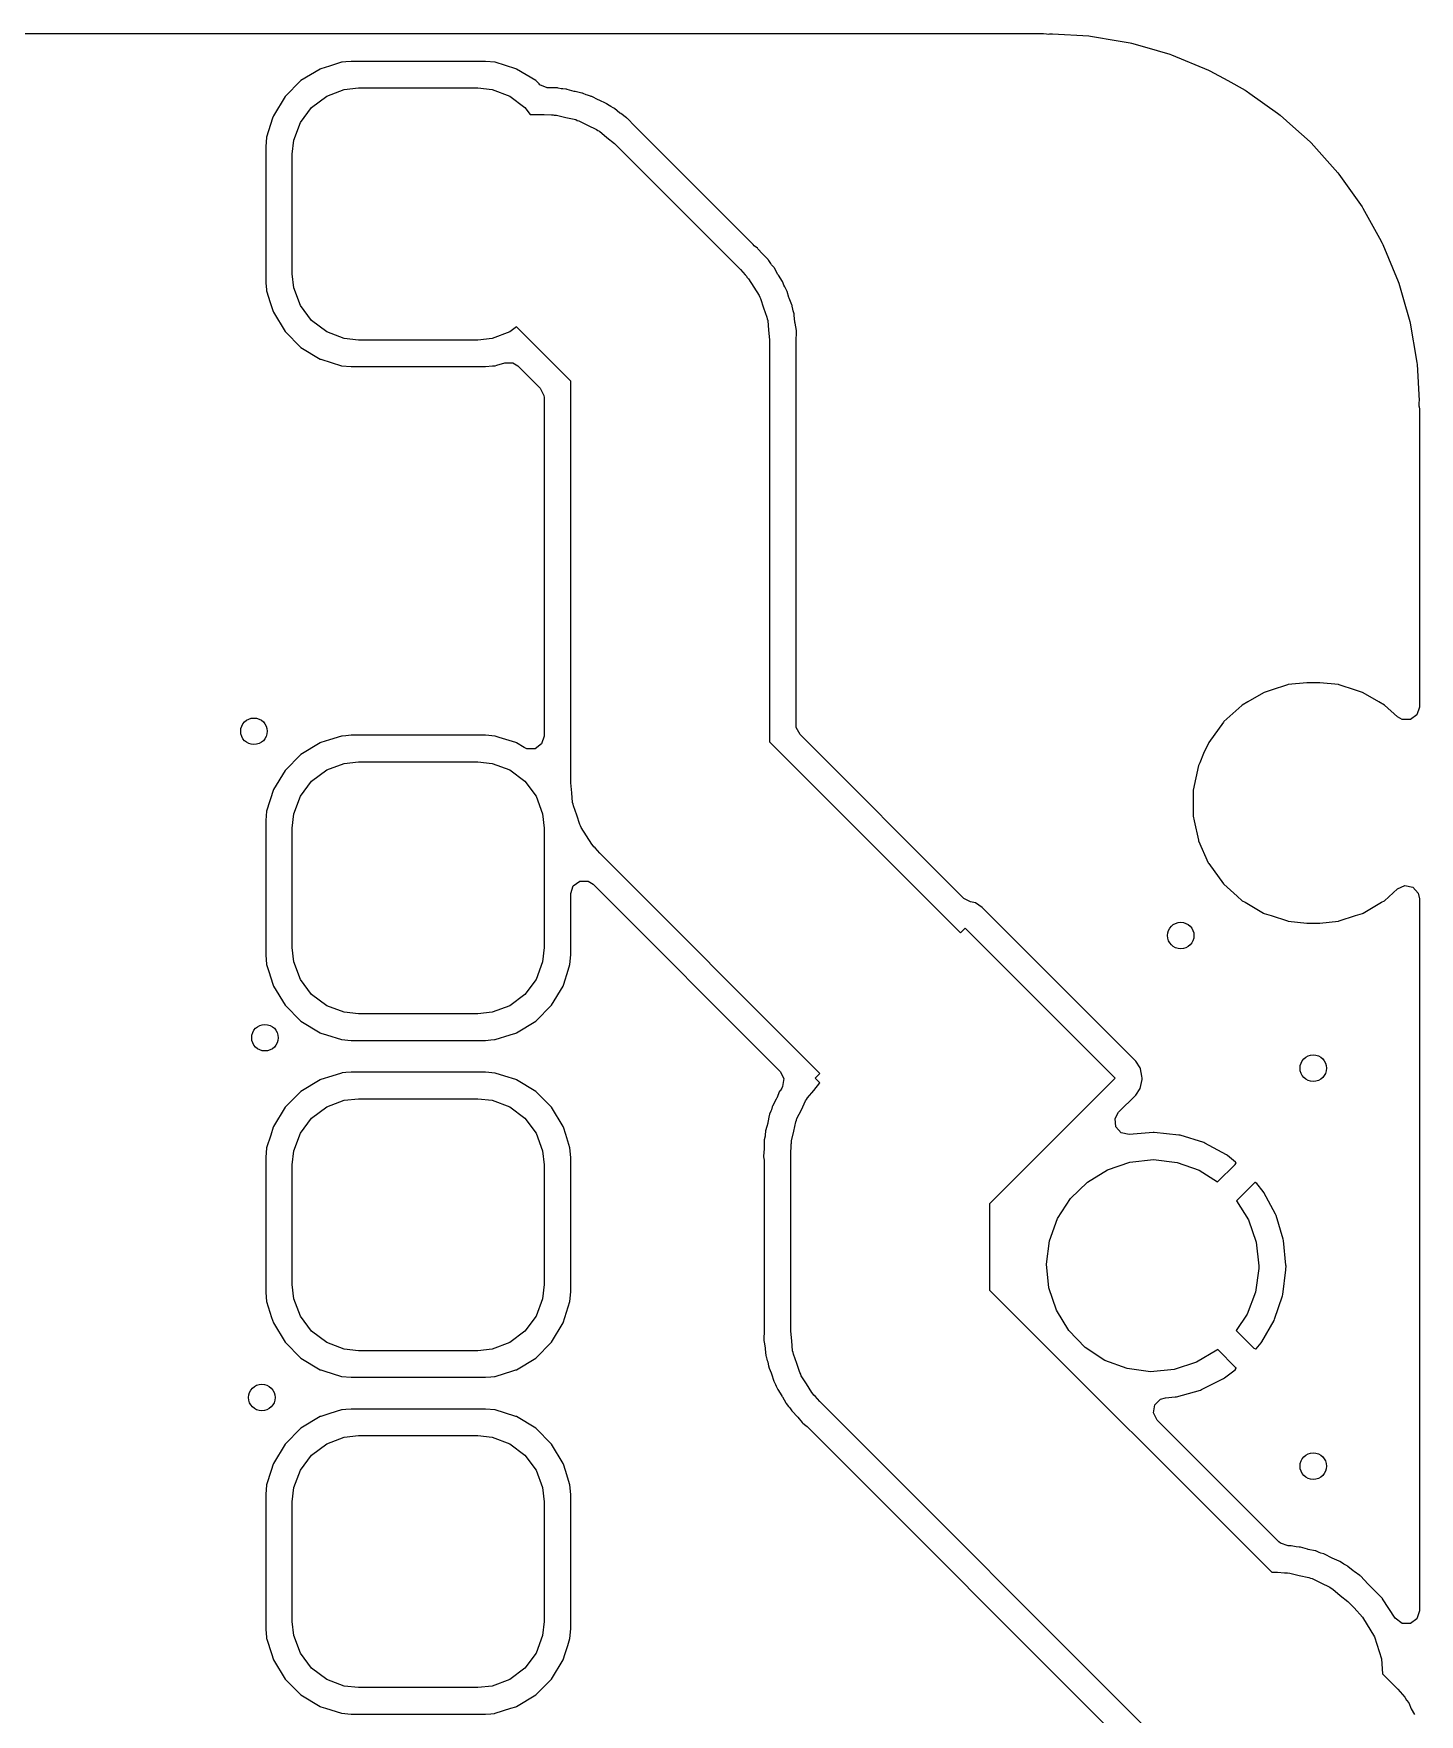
# Model space of a CAD drawing. Extents: x 100.2 to 143.8, y -109.8 to -50.2.
# Drawn here: x 133.35 to 143.8, y -62.87 to -50.2 of the extents above; entities that cross this region are included whole.
import ezdxf

# ---------------------------------------------------------------- set-up
doc = ezdxf.new("R2010")
doc.units = 0
doc.layers.add('BLACK', color=7, linetype='CONTINUOUS')

msp = doc.modelspace()

# ---------------------------------------------------------------- linework, layer by layer
at = {"layer": 'BLACK', "linetype": 'CONTINUOUS'}
for p, q in [((103.033, -50.2), (140.966, -50.2)), ((140.966, -50.2), (140.988, -50.2025)), ((140.988, -50.2025), (140.989, -50.2026)), ((140.989, -50.2026), (140.989, -50.2026)), ((140.989, -50.2026), (141, -50.2051)), ((141, -50.2051), (141.011, -50.2027)), ((141.011, -50.2027), (141.021, -50.2027)), ((141.021, -50.2027), (141.032, -50.2018)), ((141.032, -50.2018), (141.308, -50.2173)), ((141.308, -50.2173), (141.319, -50.2185)), ((141.319, -50.2185), (141.529, -50.2543)), ((141.529, -50.2543), (141.618, -50.2693)), ((141.618, -50.2693), (141.628, -50.2717)), ((141.628, -50.2717), (141.728, -50.3004)), ((141.728, -50.3004), (141.919, -50.3556)), ((135.671, -50.4162), (135.58, -50.4448)), ((135.676, -50.4157), (135.671, -50.4162)), ((135.704, -50.4131), (135.676, -50.4157)), ((135.676, -50.4157), (135.676, -50.4157)), ((135.744, -50.4095), (135.704, -50.4131)), ((136.25, -50.4095), (135.744, -50.4095)), ((136.756, -50.4095), (136.25, -50.4095)), ((136.829, -50.4162), (136.756, -50.4095)), ((136.907, -50.4405), (136.829, -50.4162)), ((141.919, -50.3556), (141.93, -50.3593)), ((141.93, -50.3593), (142.21, -50.4752)), ((135.364, -50.5546), (135.245, -50.6745)), ((135.509, -50.4668), (135.364, -50.5546)), ((135.515, -50.4651), (135.509, -50.4668)), ((135.58, -50.4448), (135.515, -50.4651)), ((135.515, -50.4651), (135.515, -50.4651)), ((136.985, -50.4651), (136.907, -50.4405)), ((136.991, -50.4668), (136.985, -50.4651)), ((136.985, -50.4651), (136.985, -50.4651)), ((137.136, -50.5546), (136.991, -50.4668)), ((137.161, -50.5797), (137.136, -50.5546)), ((142.21, -50.4752), (142.22, -50.48)), ((142.22, -50.48), (142.355, -50.5546)), ((142.355, -50.5546), (142.485, -50.6265)), ((135.245, -50.6745), (135.157, -50.8194)), ((135.446, -50.7564), (135.56, -50.6714)), ((135.56, -50.6714), (135.692, -50.6217)), ((135.692, -50.6217), (135.8, -50.61)), ((135.8, -50.61), (136.7, -50.61)), ((136.7, -50.61), (136.808, -50.6217)), ((136.808, -50.6217), (136.94, -50.6714)), ((136.94, -50.6714), (137.054, -50.7564)), ((137.166, -50.5851), (137.161, -50.5797)), ((137.223, -50.6085), (137.166, -50.5851)), ((137.226, -50.6087), (137.223, -50.6085)), ((137.233, -50.6092), (137.226, -50.6087)), ((137.24, -50.6095), (137.233, -50.6092)), ((137.294, -50.6095), (137.24, -50.6095)), ((137.3, -50.6098), (137.294, -50.6095)), ((137.304, -50.6106), (137.3, -50.6098)), ((137.328, -50.6157), (137.304, -50.6106)), ((137.341, -50.6175), (137.328, -50.6157)), ((137.364, -50.6193), (137.341, -50.6175)), ((137.369, -50.6197), (137.364, -50.6193)), ((137.364, -50.6193), (137.364, -50.6193)), ((137.374, -50.6211), (137.369, -50.6197)), ((137.425, -50.6357), (137.374, -50.6211)), ((137.432, -50.6374), (137.425, -50.6357)), ((137.484, -50.6483), (137.432, -50.6374)), ((137.489, -50.6493), (137.484, -50.6483)), ((137.484, -50.6483), (137.484, -50.6483)), ((137.493, -50.6513), (137.489, -50.6493)), ((137.515, -50.6607), (137.493, -50.6513)), ((137.493, -50.6513), (137.493, -50.6513)), ((137.527, -50.665), (137.515, -50.6607)), ((137.55, -50.6715), (137.527, -50.665)), ((137.555, -50.6729), (137.55, -50.6715)), ((137.55, -50.6715), (137.55, -50.6715)), ((137.559, -50.6752), (137.555, -50.6729)), ((137.606, -50.6998), (137.559, -50.6752)), ((137.559, -50.6752), (137.559, -50.6752)), ((142.485, -50.6265), (142.494, -50.6324)), ((142.494, -50.6324), (142.521, -50.6513)), ((142.521, -50.6513), (142.729, -50.7991)), ((135.361, -50.8697), (135.446, -50.7564)), ((137.054, -50.7564), (137.094, -50.81)), ((137.094, -50.81), (137.2, -50.81)), ((137.2, -50.81), (137.254, -50.8133)), ((137.254, -50.8133), (137.267, -50.813)), ((137.267, -50.813), (137.275, -50.8146)), ((137.613, -50.7029), (137.606, -50.6998)), ((137.666, -50.726), (137.613, -50.7029)), ((137.67, -50.7289), (137.666, -50.726)), ((137.69, -50.7425), (137.67, -50.7289)), ((137.67, -50.7289), (137.67, -50.7289)), ((137.701, -50.7491), (137.69, -50.7425)), ((137.721, -50.7601), (137.701, -50.7491)), ((137.726, -50.7624), (137.721, -50.7601)), ((137.721, -50.7601), (137.721, -50.7601)), ((137.73, -50.7656), (137.726, -50.7624)), ((137.771, -50.7991), (137.73, -50.7656)), ((137.777, -50.8035), (137.771, -50.7991)), ((137.82, -50.8339), (137.777, -50.8035)), ((142.729, -50.7991), (142.741, -50.8077)), ((142.741, -50.8077), (142.75, -50.8146)), ((135.151, -50.8368), (135.106, -50.9812)), ((135.155, -50.8251), (135.151, -50.8368)), ((135.157, -50.8194), (135.155, -50.8251)), ((135.155, -50.8251), (135.155, -50.8251)), ((135.312, -51.0024), (135.361, -50.8697)), ((137.275, -50.8146), (137.293, -50.8158)), ((137.293, -50.8158), (137.364, -50.8333)), ((137.364, -50.8333), (137.437, -50.8483)), ((137.437, -50.8483), (137.449, -50.8539)), ((137.449, -50.8539), (137.461, -50.857)), ((137.461, -50.857), (137.527, -50.8906)), ((137.527, -50.8906), (137.594, -50.9219)), ((137.594, -50.9219), (137.604, -50.9301)), ((137.604, -50.9301), (137.616, -50.936)), ((137.616, -50.936), (137.672, -50.9839)), ((137.824, -50.8368), (137.82, -50.8339)), ((137.82, -50.8339), (137.82, -50.8339)), ((137.828, -50.8404), (137.824, -50.8368)), ((137.881, -50.8965), (137.828, -50.8404)), ((137.883, -50.8985), (137.881, -50.8965)), ((138.775, -51.7907), (137.883, -50.8985)), ((142.75, -50.8146), (142.846, -50.9002)), ((142.846, -50.9002), (142.976, -51.0164)), ((135.106, -50.9812), (135.1, -51.0537)), ((135.1, -51.0537), (135.1, -52.0663)), ((135.3, -51.1097), (135.312, -51.0024)), ((137.672, -50.9839), (137.73, -51.0297)), ((137.73, -51.0297), (138.68, -51.9792)), ((142.976, -51.0164), (142.984, -51.0242)), ((142.984, -51.0242), (143.185, -51.2501)), ((135.3, -52.0103), (135.3, -51.1097)), ((143.185, -51.2501), (143.192, -51.2588)), ((143.192, -51.2588), (143.368, -51.5058)), ((143.368, -51.5058), (143.374, -51.5152)), ((143.374, -51.5152), (143.499, -51.7426)), ((138.784, -51.7989), (138.775, -51.7907)), ((138.808, -51.8176), (138.784, -51.7989)), ((138.812, -51.8215), (138.808, -51.8176)), ((138.845, -51.8604), (138.812, -51.8215)), ((138.812, -51.8215), (138.812, -51.8215)), ((143.499, -51.7426), (143.52, -51.7803)), ((143.52, -51.7803), (143.525, -51.7903)), ((143.525, -51.7903), (143.641, -52.0701)), ((138.85, -51.866), (138.845, -51.8604)), ((138.888, -51.9036), (138.85, -51.866)), ((138.889, -51.905), (138.888, -51.9036)), ((138.889, -51.9054), (138.889, -51.905)), ((138.892, -51.9083), (138.889, -51.9054)), ((138.889, -51.9054), (138.889, -51.9054)), ((138.894, -51.9114), (138.892, -51.9083)), ((138.894, -51.9115), (138.894, -51.9114)), ((138.908, -51.9323), (138.894, -51.9115)), ((138.915, -51.9425), (138.908, -51.9323)), ((138.931, -51.9604), (138.915, -51.9425)), ((135.1, -52.0663), (135.101, -52.0825)), ((135.312, -52.1176), (135.3, -52.0103)), ((138.68, -51.9792), (138.715, -52.0194)), ((138.715, -52.0194), (138.725, -52.0284)), ((138.725, -52.0284), (138.729, -52.0353)), ((138.729, -52.0353), (138.741, -52.0488)), ((138.741, -52.0488), (138.78, -52.1119)), ((138.931, -51.9605), (138.931, -51.9604)), ((138.934, -51.9643), (138.931, -51.9605)), ((138.936, -51.9686), (138.934, -51.9643)), ((138.962, -52.015), (138.936, -51.9686)), ((138.936, -51.9686), (138.936, -51.9686)), ((138.966, -52.0212), (138.962, -52.015)), ((138.998, -52.0698), (138.966, -52.0212)), ((139, -52.0745), (138.998, -52.0698)), ((139.008, -52.0965), (139, -52.0745)), ((139, -52.0745), (139, -52.0745)), ((143.641, -52.0701), (143.644, -52.0806)), ((143.644, -52.0806), (143.675, -52.1882)), ((135.101, -52.0825), (135.105, -52.1288)), ((135.105, -52.1288), (135.106, -52.1388)), ((135.106, -52.1388), (135.134, -52.2265)), ((135.361, -52.2503), (135.312, -52.1176)), ((138.78, -52.1119), (138.82, -52.1737)), ((138.82, -52.1737), (138.825, -52.1861)), ((138.825, -52.1861), (138.831, -52.1973)), ((138.831, -52.1973), (138.854, -52.2676)), ((139.014, -52.1081), (139.008, -52.0965)), ((139.025, -52.1288), (139.014, -52.1081)), ((139.028, -52.1331), (139.025, -52.1288)), ((139.031, -52.1439), (139.028, -52.1331)), ((139.045, -52.1885), (139.031, -52.1439)), ((139.047, -52.1954), (139.045, -52.1885)), ((139.067, -52.2447), (139.047, -52.1954)), ((143.675, -52.1882), (143.728, -52.3716)), ((135.134, -52.2265), (135.155, -52.2949)), ((135.155, -52.2949), (135.155, -52.2949)), ((135.155, -52.2949), (135.157, -52.3006)), ((135.157, -52.3006), (135.245, -52.4455)), ((135.446, -52.3636), (135.361, -52.2503)), ((138.854, -52.2676), (138.879, -52.337)), ((139.069, -52.2494), (139.067, -52.2447)), ((139.067, -52.2447), (139.067, -52.2447)), ((139.07, -52.2543), (139.069, -52.2494)), ((139.074, -52.2776), (139.07, -52.2543)), ((139.07, -52.2543), (139.07, -52.2543)), ((139.077, -52.29), (139.074, -52.2776)), ((139.084, -52.3126), (139.077, -52.29)), ((139.085, -52.3174), (139.084, -52.3126)), ((139.084, -52.3126), (139.084, -52.3126)), ((139.086, -52.3224), (139.085, -52.3174)), ((139.091, -52.3752), (139.086, -52.3224)), ((139.086, -52.3224), (139.086, -52.3224)), ((135.245, -52.4455), (135.364, -52.5654)), ((135.56, -52.4486), (135.446, -52.3636)), ((135.692, -52.4983), (135.56, -52.4486)), ((136.94, -52.4486), (136.808, -52.4983)), ((136.99, -52.411), (136.94, -52.4486)), ((137.4, -52.8202), (136.99, -52.411)), ((138.879, -52.337), (138.881, -52.35)), ((138.881, -52.35), (138.885, -52.3626)), ((138.885, -52.3626), (138.891, -52.4362)), ((138.891, -52.4362), (138.9, -52.5095)), ((139.092, -52.3824), (139.091, -52.3752)), ((139.102, -52.4395), (139.092, -52.3824)), ((139.1, -52.5218), (139.102, -52.4446)), ((139.102, -52.4446), (139.102, -52.4395)), ((143.728, -52.3716), (143.731, -52.3824)), ((143.731, -52.3824), (143.779, -52.6651)), ((135.364, -52.5654), (135.509, -52.6532)), ((135.8, -52.51), (135.692, -52.4983)), ((136.7, -52.51), (135.8, -52.51)), ((136.808, -52.4983), (136.7, -52.51)), ((138.9, -52.5095), (138.9, -55.5389)), ((139.1, -52.5246), (139.1, -52.5218)), ((139.1, -55.4148), (139.1, -52.5246)), ((135.509, -52.6532), (135.515, -52.6549)), ((135.515, -52.6549), (135.515, -52.6549)), ((135.515, -52.6549), (135.593, -52.6795)), ((135.593, -52.6795), (135.671, -52.7038)), ((135.671, -52.7038), (135.744, -52.7105)), ((135.744, -52.7105), (136.25, -52.7105)), ((136.25, -52.7105), (136.756, -52.7105)), ((136.756, -52.7105), (136.811, -52.7055)), ((136.811, -52.7055), (136.824, -52.7043)), ((136.824, -52.7043), (136.829, -52.7038)), ((136.824, -52.7043), (136.824, -52.7043)), ((136.829, -52.7038), (136.843, -52.6993)), ((136.843, -52.6993), (136.902, -52.681)), ((136.902, -52.681), (136.963, -52.6817)), ((136.963, -52.6817), (137.001, -52.7055)), ((137.001, -52.7055), (137.17, -52.8742)), ((143.779, -52.6651), (143.781, -52.681)), ((143.781, -52.681), (143.783, -52.692)), ((143.783, -52.692), (143.798, -52.9677)), ((137.4, -55.8495), (137.4, -52.8202)), ((137.17, -52.8742), (137.198, -52.9288)), ((137.198, -52.9288), (137.199, -52.9442)), ((137.199, -52.9442), (137.199, -53.6407)), ((143.798, -52.9677), (143.797, -52.9776)), ((143.797, -52.9888), (143.795, -52.9996)), ((143.795, -52.9996), (143.797, -53.0105)), ((143.797, -52.9776), (143.797, -52.9776)), ((143.797, -52.9776), (143.797, -52.9888)), ((143.797, -53.0105), (143.797, -53.0105)), ((143.797, -53.0105), (143.798, -53.0116)), ((143.798, -53.0116), (143.8, -53.0334)), ((143.8, -53.0334), (143.8, -55.2782)), ((137.199, -53.6407), (137.2, -53.6497)), ((137.2, -53.6497), (137.2, -54.5503)), ((137.2, -54.5503), (137.199, -54.5593)), ((137.199, -54.5593), (137.199, -55.4974)), ((142.806, -55.11), (142.681, -55.1507)), ((142.81, -55.1084), (142.806, -55.11)), ((142.806, -55.11), (142.806, -55.11)), ((142.952, -55.0935), (142.81, -55.1084)), ((143.048, -55.0935), (142.952, -55.0935)), ((143.19, -55.1084), (143.048, -55.0935)), ((143.194, -55.11), (143.19, -55.1084)), ((143.319, -55.1507), (143.194, -55.11)), ((143.194, -55.11), (143.194, -55.11)), ((142.507, -55.2381), (142.464, -55.2626)), ((142.625, -55.1699), (142.507, -55.2381)), ((142.629, -55.1673), (142.625, -55.1699)), ((142.625, -55.1699), (142.625, -55.1699)), ((142.681, -55.1507), (142.629, -55.1673)), ((143.371, -55.1673), (143.319, -55.1507)), ((143.375, -55.1699), (143.371, -55.1673)), ((143.493, -55.2381), (143.375, -55.1699)), ((143.375, -55.1699), (143.375, -55.1699)), ((143.536, -55.2626), (143.493, -55.2381)), ((142.46, -55.2661), (142.326, -55.3866)), ((142.464, -55.2626), (142.46, -55.2661)), ((143.635, -55.3517), (143.536, -55.2626)), ((143.67, -55.3723), (143.635, -55.3517)), ((143.732, -55.3723), (143.67, -55.3723)), ((143.781, -55.3363), (143.732, -55.3723)), ((143.8, -55.2782), (143.781, -55.3363)), ((135.671, -55.4962), (135.58, -55.5248)), ((135.676, -55.4957), (135.671, -55.4962)), ((135.704, -55.4931), (135.676, -55.4957)), ((135.676, -55.4957), (135.676, -55.4957)), ((135.744, -55.4895), (135.704, -55.4931)), ((136.25, -55.4895), (135.744, -55.4895)), ((136.756, -55.4895), (136.25, -55.4895)), ((136.829, -55.4962), (136.756, -55.4895)), ((136.86, -55.506), (136.829, -55.4962)), ((137.199, -55.4974), (137.18, -55.5556)), ((139.101, -55.4303), (139.1, -55.4148)), ((139.129, -55.4848), (139.101, -55.4303)), ((140.364, -56.7197), (139.129, -55.4848)), ((142.323, -55.3901), (142.211, -55.5443)), ((142.326, -55.3866), (142.323, -55.3901)), ((142.326, -55.3866), (142.326, -55.3866)), ((135.509, -55.5468), (135.364, -55.6346)), ((135.515, -55.5451), (135.509, -55.5468)), ((135.58, -55.5248), (135.515, -55.5451)), ((135.515, -55.5451), (135.515, -55.5451)), ((136.985, -55.5451), (136.86, -55.506)), ((136.991, -55.5468), (136.985, -55.5451)), ((136.985, -55.5451), (136.985, -55.5451)), ((137.049, -55.5821), (136.991, -55.5468)), ((137.069, -55.5916), (137.049, -55.5821)), ((137.131, -55.5916), (137.069, -55.5916)), ((137.18, -55.5556), (137.131, -55.5916)), ((138.9, -55.5389), (140.339, -56.9786)), ((142.173, -55.6279), (142.143, -55.6968)), ((142.211, -55.5443), (142.173, -55.6279)), ((135.245, -55.7545), (135.157, -55.8994)), ((135.364, -55.6346), (135.245, -55.7545)), ((135.446, -55.8364), (135.56, -55.7514)), ((135.56, -55.7514), (135.692, -55.7017)), ((135.692, -55.7017), (135.8, -55.69)), ((135.8, -55.69), (136.7, -55.69)), ((136.7, -55.69), (136.808, -55.7017)), ((136.808, -55.7017), (136.94, -55.7514)), ((136.94, -55.7514), (137.054, -55.8364)), ((142.133, -55.7183), (142.094, -55.9047)), ((142.143, -55.6968), (142.133, -55.7183)), ((135.361, -55.9497), (135.446, -55.8364)), ((137.054, -55.8364), (137.139, -55.9497)), ((137.408, -55.9229), (137.4, -55.8495)), ((135.157, -55.8994), (135.106, -56.0612)), ((135.312, -56.0824), (135.361, -55.9497)), ((137.139, -55.9497), (137.188, -56.0824)), ((137.414, -55.9965), (137.408, -55.9229)), ((137.418, -56.009), (137.414, -55.9965)), ((137.42, -56.0221), (137.418, -56.009)), ((142.094, -55.9047), (142.094, -56.0953)), ((135.106, -56.0612), (135.1, -56.1337)), ((135.1, -56.1337), (135.1, -57.1463)), ((135.3, -56.1897), (135.312, -56.0824)), ((137.188, -56.0824), (137.2, -56.1897)), ((137.445, -56.0915), (137.42, -56.0221)), ((137.468, -56.1617), (137.445, -56.0915)), ((142.094, -56.0953), (142.095, -56.1003)), ((142.095, -56.1003), (142.095, -56.1003)), ((142.095, -56.1003), (142.102, -56.136)), ((135.3, -57.0903), (135.3, -56.1897)), ((137.2, -56.1897), (137.2, -57.0903)), ((137.474, -56.173), (137.468, -56.1617)), ((137.479, -56.1853), (137.474, -56.173)), ((137.519, -56.2471), (137.479, -56.1853)), ((137.558, -56.3102), (137.519, -56.2471)), ((142.102, -56.136), (142.133, -56.2817)), ((137.57, -56.3238), (137.558, -56.3102)), ((137.574, -56.3306), (137.57, -56.3238)), ((137.584, -56.3396), (137.574, -56.3306)), ((137.619, -56.3799), (137.584, -56.3396)), ((139.279, -58.0393), (137.619, -56.3799)), ((142.133, -56.2817), (142.135, -56.2864)), ((142.135, -56.2864), (142.135, -56.2864)), ((142.135, -56.2864), (142.208, -56.4508)), ((142.208, -56.4508), (142.211, -56.4557)), ((142.211, -56.4557), (142.323, -56.6099)), ((137.4, -56.6837), (137.419, -56.6255)), ((137.419, -56.6255), (137.469, -56.5896)), ((137.469, -56.5896), (137.53, -56.5896)), ((137.53, -56.5896), (137.57, -56.6137)), ((137.57, -56.6137), (138.98, -58.0243)), ((142.323, -56.6099), (142.326, -56.6134)), ((142.326, -56.6134), (142.326, -56.6134)), ((142.326, -56.6134), (142.425, -56.7019)), ((143.635, -56.6483), (143.691, -56.6234)), ((143.691, -56.6234), (143.751, -56.6361)), ((143.751, -56.6361), (143.791, -56.6816)), ((137.401, -57.1463), (137.4, -56.6837)), ((140.415, -56.7468), (140.364, -56.7197)), ((140.453, -56.7544), (140.415, -56.7468)), ((140.502, -56.7875), (140.453, -56.7544)), ((142.425, -56.7019), (142.464, -56.7374)), ((142.464, -56.7374), (142.485, -56.7494)), ((142.485, -56.7494), (142.625, -56.8301)), ((143.375, -56.8301), (143.515, -56.7494)), ((143.515, -56.7494), (143.536, -56.7374)), ((143.536, -56.7374), (143.635, -56.6483)), ((143.791, -56.6816), (143.8, -56.7219)), ((143.8, -56.7219), (143.8, -62.0921)), ((141.662, -57.9468), (140.502, -56.7875)), ((142.625, -56.8301), (142.625, -56.8301)), ((142.625, -56.8301), (142.629, -56.8327)), ((142.629, -56.8327), (142.681, -56.8493)), ((142.681, -56.8493), (142.806, -56.89)), ((142.806, -56.89), (142.806, -56.89)), ((142.806, -56.89), (142.81, -56.8916)), ((142.81, -56.8916), (142.952, -56.9065)), ((143.048, -56.9065), (143.19, -56.8916)), ((143.19, -56.8916), (143.194, -56.89)), ((143.194, -56.89), (143.319, -56.8493)), ((143.194, -56.89), (143.194, -56.89)), ((143.319, -56.8493), (143.371, -56.8327)), ((143.371, -56.8327), (143.375, -56.8301)), ((143.375, -56.8301), (143.375, -56.8301)), ((140.339, -56.9786), (140.375, -56.9433)), ((140.375, -56.9433), (141.506, -58.0746)), ((142.952, -56.9065), (143.048, -56.9065)), ((135.1, -57.1463), (135.106, -57.2188)), ((135.312, -57.1976), (135.3, -57.0903)), ((137.2, -57.0903), (137.188, -57.1976)), ((137.394, -57.2188), (137.401, -57.1463)), ((135.106, -57.2188), (135.122, -57.2697)), ((135.122, -57.2697), (135.153, -57.3674)), ((135.361, -57.3303), (135.312, -57.1976)), ((137.188, -57.1976), (137.139, -57.3303)), ((137.347, -57.3674), (137.38, -57.2614)), ((137.38, -57.2614), (137.394, -57.2188)), ((135.153, -57.3674), (135.157, -57.3806)), ((135.157, -57.3806), (135.245, -57.5255)), ((135.446, -57.4436), (135.361, -57.3303)), ((137.139, -57.3303), (137.054, -57.4436)), ((137.255, -57.5255), (137.343, -57.3806)), ((137.343, -57.3806), (137.347, -57.3674)), ((135.245, -57.5255), (135.364, -57.6454)), ((135.56, -57.5286), (135.446, -57.4436)), ((135.692, -57.5783), (135.56, -57.5286)), ((136.94, -57.5286), (136.808, -57.5783)), ((137.054, -57.4436), (136.94, -57.5286)), ((137.136, -57.6454), (137.255, -57.5255)), ((135.364, -57.6454), (135.509, -57.7332)), ((135.8, -57.59), (135.692, -57.5783)), ((136.7, -57.59), (135.8, -57.59)), ((136.808, -57.5783), (136.7, -57.59)), ((136.991, -57.7332), (137.136, -57.6454)), ((135.509, -57.7332), (135.515, -57.7349)), ((135.515, -57.7349), (135.515, -57.7349)), ((135.515, -57.7349), (135.557, -57.7482)), ((135.557, -57.7482), (135.671, -57.7838)), ((136.829, -57.7838), (136.943, -57.7482)), ((136.943, -57.7482), (136.985, -57.7349)), ((136.985, -57.7349), (136.991, -57.7332)), ((136.985, -57.7349), (136.985, -57.7349)), ((135.671, -57.7838), (135.744, -57.7905)), ((135.744, -57.7905), (136.25, -57.7905)), ((136.25, -57.7905), (136.756, -57.7905)), ((136.756, -57.7905), (136.796, -57.7869)), ((136.796, -57.7869), (136.824, -57.7843)), ((136.824, -57.7843), (136.829, -57.7838)), ((136.824, -57.7843), (136.824, -57.7843)), ((135.671, -58.0362), (135.598, -58.0592)), ((135.676, -58.0357), (135.671, -58.0362)), ((135.704, -58.0331), (135.676, -58.0357)), ((135.676, -58.0357), (135.676, -58.0357)), ((135.744, -58.0295), (135.704, -58.0331)), ((136.25, -58.0295), (135.744, -58.0295)), ((136.756, -58.0295), (136.25, -58.0295)), ((136.829, -58.0362), (136.756, -58.0295)), ((136.902, -58.0592), (136.829, -58.0362)), ((138.98, -58.0243), (139.008, -58.0788)), ((141.695, -57.9964), (141.662, -57.9468)), ((141.697, -58.006), (141.695, -57.9964)), ((141.707, -58.0592), (141.697, -58.006)), ((141.697, -58.006), (141.697, -58.006)), ((135.509, -58.0868), (135.364, -58.1746)), ((135.515, -58.0851), (135.509, -58.0868)), ((135.598, -58.0592), (135.515, -58.0851)), ((135.515, -58.0851), (135.515, -58.0851)), ((136.985, -58.0851), (136.902, -58.0592)), ((136.991, -58.0868), (136.985, -58.0851)), ((136.985, -58.0851), (136.985, -58.0851)), ((137.136, -58.1746), (136.991, -58.0868)), ((138.991, -58.1511), (138.978, -58.1701)), ((138.998, -58.1392), (138.991, -58.1511)), ((139.008, -58.0788), (138.998, -58.1392)), ((139.233, -58.1679), (139.279, -58.11)), ((139.243, -58.0746), (139.279, -58.0393)), ((139.279, -58.11), (139.243, -58.0746)), ((139.279, -58.11), (139.279, -58.11)), ((141.506, -58.0746), (140.559, -59.0217)), ((141.662, -58.2024), (141.695, -58.1529)), ((141.695, -58.1529), (141.699, -58.1297)), ((141.699, -58.1297), (141.709, -58.0842)), ((141.71, -58.0746), (141.707, -58.0592)), ((141.709, -58.0842), (141.71, -58.0746)), ((135.364, -58.1746), (135.245, -58.2945)), ((135.56, -58.2914), (135.692, -58.2417)), ((135.692, -58.2417), (135.8, -58.23)), ((135.8, -58.23), (136.7, -58.23)), ((136.7, -58.23), (136.808, -58.2417)), ((136.808, -58.2417), (136.94, -58.2914)), ((137.255, -58.2945), (137.136, -58.1746)), ((138.922, -58.2855), (138.92, -58.2903)), ((138.949, -58.2341), (138.922, -58.2855)), ((138.952, -58.2275), (138.949, -58.2341)), ((138.953, -58.2255), (138.952, -58.2275)), ((138.975, -58.1742), (138.953, -58.2255)), ((138.978, -58.1701), (138.975, -58.1742)), ((139.14, -58.3131), (139.171, -58.2462)), ((139.171, -58.2462), (139.179, -58.2359)), ((139.179, -58.2359), (139.185, -58.2242)), ((139.185, -58.2242), (139.233, -58.1679)), ((141.532, -58.3323), (141.662, -58.2024)), ((135.245, -58.2945), (135.157, -58.4394)), ((135.361, -58.4897), (135.446, -58.3764)), ((135.446, -58.3764), (135.56, -58.2914)), ((136.94, -58.2914), (137.054, -58.3764)), ((137.054, -58.3764), (137.139, -58.4897)), ((137.343, -58.4394), (137.255, -58.2945)), ((138.885, -58.4153), (138.878, -58.4394)), ((138.886, -58.4083), (138.885, -58.4153)), ((138.897, -58.3563), (138.886, -58.4083)), ((138.898, -58.3514), (138.897, -58.3563)), ((138.897, -58.3563), (138.897, -58.3563)), ((138.9, -58.3468), (138.898, -58.3514)), ((138.91, -58.3251), (138.9, -58.3468)), ((138.9, -58.3468), (138.9, -58.3468)), ((138.914, -58.3131), (138.91, -58.3251)), ((138.92, -58.2903), (138.914, -58.3131)), ((138.92, -58.2903), (138.92, -58.2903)), ((139.082, -58.4759), (139.097, -58.4036)), ((139.097, -58.4036), (139.103, -58.3917)), ((139.103, -58.3917), (139.106, -58.3789)), ((139.106, -58.3789), (139.14, -58.3131)), ((141.505, -58.3803), (141.532, -58.3323)), ((141.511, -58.4413), (141.505, -58.3803)), ((135.137, -58.504), (135.106, -58.6012)), ((135.155, -58.4451), (135.137, -58.504)), ((135.157, -58.4394), (135.155, -58.4451)), ((135.155, -58.4451), (135.155, -58.4451)), ((135.312, -58.6224), (135.361, -58.4897)), ((137.139, -58.4897), (137.188, -58.6224)), ((137.345, -58.4451), (137.343, -58.4394)), ((137.362, -58.4997), (137.345, -58.4451)), ((137.345, -58.4451), (137.345, -58.4451)), ((137.394, -58.6012), (137.362, -58.4997)), ((138.859, -58.5405), (138.858, -58.5468)), ((138.865, -58.5124), (138.859, -58.5405)), ((138.866, -58.4997), (138.865, -58.5124)), ((138.868, -58.4761), (138.866, -58.4997)), ((138.869, -58.4711), (138.868, -58.4761)), ((138.868, -58.4761), (138.868, -58.4761)), ((138.878, -58.4394), (138.869, -58.4711)), ((139.065, -58.5476), (139.082, -58.4759)), ((141.551, -58.4873), (141.511, -58.4413)), ((141.611, -58.5009), (141.551, -58.4873)), ((141.791, -58.4845), (141.611, -58.5009)), ((141.801, -58.4845), (141.791, -58.4845)), ((141.986, -58.504), (141.801, -58.4845)), ((141.996, -58.506), (141.986, -58.504)), ((142.174, -58.5611), (141.996, -58.506)), ((135.106, -58.6012), (135.1, -58.6737)), ((135.3, -58.7297), (135.312, -58.6224)), ((137.188, -58.6224), (137.2, -58.7297)), ((137.4, -58.6737), (137.394, -58.6012)), ((138.858, -58.6075), (138.854, -58.6637)), ((138.854, -58.6637), (138.854, -58.6686)), ((138.854, -58.6686), (138.854, -58.6686)), ((138.854, -58.6686), (138.858, -58.694)), ((138.858, -58.5468), (138.858, -58.5999)), ((138.858, -58.5999), (138.858, -58.6075)), ((139.059, -58.6403), (139.062, -58.5867)), ((139.059, -59.9831), (139.059, -58.6403)), ((139.062, -58.5736), (139.064, -58.5657)), ((139.062, -58.5867), (139.062, -58.5736)), ((139.064, -58.5657), (139.065, -58.5476)), ((142.182, -58.5648), (142.174, -58.5611)), ((142.346, -58.6535), (142.182, -58.5648)), ((142.354, -58.6589), (142.346, -58.6535)), ((142.414, -58.7081), (142.354, -58.6589)), ((135.1, -58.6737), (135.1, -59.6863)), ((135.3, -59.6303), (135.3, -58.7297)), ((137.2, -58.7297), (137.2, -59.6303)), ((137.401, -59.6863), (137.4, -58.6737)), ((138.858, -58.694), (138.858, -58.7064)), ((138.858, -58.7064), (138.858, -59.9681)), ((141.296, -58.8584), (141.448, -58.765)), ((141.448, -58.765), (141.617, -58.7075)), ((141.617, -58.7075), (141.794, -58.6889)), ((141.794, -58.6889), (141.972, -58.71)), ((141.972, -58.71), (142.14, -58.7698)), ((142.14, -58.7698), (142.278, -58.8579)), ((142.278, -58.8579), (142.411, -58.7256)), ((142.411, -58.7256), (142.417, -58.7137)), ((142.416, -58.711), (142.414, -58.7081)), ((142.417, -58.7137), (142.416, -58.711)), ((141.169, -58.9832), (141.296, -58.8584)), ((142.556, -58.8633), (142.42, -58.9989)), ((142.559, -58.861), (142.556, -58.8633)), ((142.562, -58.8609), (142.559, -58.861)), ((142.573, -58.8681), (142.562, -58.8609)), ((142.623, -58.929), (142.573, -58.8681)), ((140.559, -59.0217), (140.559, -59.6725)), ((141.072, -59.1331), (141.169, -58.9832)), ((142.42, -58.9989), (142.51, -59.1432)), ((142.628, -58.9371), (142.623, -58.929)), ((142.716, -59.1017), (142.628, -58.9371)), ((141.011, -59.3007), (141.072, -59.1331)), ((142.51, -59.1432), (142.569, -59.3116)), ((142.719, -59.1106), (142.716, -59.1017)), ((142.773, -59.289), (142.719, -59.1106)), ((140.989, -59.4777), (141.011, -59.3007)), ((142.775, -59.2985), (142.773, -59.289)), ((142.793, -59.4861), (142.775, -59.2985)), ((142.569, -59.3116), (142.589, -59.4888)), ((141.006, -59.6552), (140.989, -59.4777)), ((142.589, -59.5112), (142.564, -59.6878)), ((142.589, -59.4888), (142.589, -59.5112)), ((142.769, -59.7067), (142.793, -59.5197)), ((142.794, -59.4916), (142.793, -59.4861)), ((142.793, -59.5141), (142.794, -59.4916)), ((142.793, -59.5197), (142.793, -59.5141)), ((135.312, -59.7376), (135.3, -59.6303)), ((137.2, -59.6303), (137.188, -59.7376)), ((140.559, -59.6725), (142.687, -61.8005)), ((141.063, -59.8244), (141.006, -59.6552)), ((135.1, -59.6863), (135.1, -59.6885)), ((135.1, -59.6885), (135.1, -59.6885)), ((135.1, -59.6885), (135.103, -59.7273)), ((135.103, -59.7273), (135.106, -59.7588)), ((135.106, -59.7588), (135.119, -59.7999)), ((135.119, -59.7999), (135.144, -59.8801)), ((135.361, -59.8703), (135.312, -59.7376)), ((137.188, -59.7376), (137.139, -59.8703)), ((137.356, -59.8801), (137.381, -59.7999)), ((137.381, -59.7999), (137.394, -59.7588)), ((137.394, -59.7588), (137.401, -59.6863)), ((142.564, -59.6878), (142.5, -59.8545)), ((142.708, -59.893), (142.767, -59.7161)), ((142.767, -59.7161), (142.769, -59.7067)), ((135.144, -59.8801), (135.157, -59.9206)), ((135.157, -59.9206), (135.245, -60.0655)), ((135.446, -59.9836), (135.361, -59.8703)), ((137.139, -59.8703), (137.054, -59.9836)), ((137.255, -60.0655), (137.343, -59.9206)), ((137.343, -59.9206), (137.356, -59.8801)), ((141.155, -59.977), (141.063, -59.8244)), ((142.5, -59.8545), (142.419, -59.9774)), ((142.612, -60.0639), (142.704, -59.9018)), ((142.704, -59.9018), (142.708, -59.893)), ((135.56, -60.0686), (135.446, -59.9836)), ((137.054, -59.9836), (136.94, -60.0686)), ((138.858, -59.9709), (138.856, -60.0531)), ((138.856, -60.0531), (138.861, -60.0787)), ((138.858, -59.9681), (138.858, -59.9709)), ((139.068, -60.0565), (139.059, -59.9831)), ((139.073, -60.1301), (139.068, -60.0565)), ((141.279, -60.1053), (141.155, -59.977)), ((142.419, -59.9774), (142.552, -60.1109)), ((142.607, -60.0717), (142.612, -60.0639)), ((135.245, -60.0655), (135.364, -60.1854)), ((135.364, -60.1854), (135.509, -60.2732)), ((135.692, -60.1183), (135.56, -60.0686)), ((135.8, -60.13), (135.692, -60.1183)), ((136.7, -60.13), (135.8, -60.13)), ((136.808, -60.1183), (136.7, -60.13)), ((136.94, -60.0686), (136.808, -60.1183)), ((136.991, -60.2732), (137.136, -60.1854)), ((137.136, -60.1854), (137.255, -60.0655)), ((138.861, -60.0787), (138.866, -60.1103)), ((138.866, -60.1103), (138.867, -60.1175)), ((138.867, -60.1175), (138.872, -60.1662)), ((138.872, -60.1662), (138.873, -60.1752)), ((138.873, -60.1752), (138.875, -60.18)), ((138.875, -60.18), (138.875, -60.18)), ((138.875, -60.18), (138.879, -60.1957)), ((139.078, -60.1426), (139.073, -60.1301)), ((139.079, -60.1557), (139.078, -60.1426)), ((139.104, -60.2251), (139.079, -60.1557)), ((141.428, -60.2029), (141.279, -60.1053)), ((142.273, -60.1261), (142.119, -60.2174)), ((142.279, -60.1202), (142.273, -60.1261)), ((142.414, -60.2557), (142.279, -60.1202)), ((142.552, -60.1109), (142.564, -60.117)), ((142.564, -60.117), (142.567, -60.1164)), ((142.567, -60.1164), (142.57, -60.1147)), ((142.57, -60.1147), (142.607, -60.0717)), ((135.509, -60.2732), (135.515, -60.2749)), ((135.515, -60.2749), (135.515, -60.2749)), ((135.515, -60.2749), (135.538, -60.2821)), ((135.538, -60.2821), (135.671, -60.3238)), ((136.829, -60.3238), (136.962, -60.2821)), ((136.962, -60.2821), (136.985, -60.2749)), ((136.985, -60.2749), (136.991, -60.2732)), ((136.985, -60.2749), (136.985, -60.2749)), ((138.879, -60.1957), (138.881, -60.2004)), ((138.881, -60.2004), (138.882, -60.2026)), ((138.882, -60.2026), (138.885, -60.215)), ((138.885, -60.215), (138.888, -60.2315)), ((138.888, -60.2315), (138.89, -60.2433)), ((138.89, -60.2433), (138.897, -60.2619)), ((138.897, -60.2619), (138.911, -60.2973)), ((138.911, -60.2973), (138.913, -60.3041)), ((138.913, -60.3041), (138.931, -60.3595)), ((139.127, -60.2953), (139.104, -60.2251)), ((139.134, -60.3066), (139.127, -60.2953)), ((139.138, -60.319), (139.134, -60.3066)), ((141.595, -60.2651), (141.428, -60.2029)), ((141.772, -60.2887), (141.595, -60.2651)), ((141.95, -60.2725), (141.772, -60.2887)), ((142.119, -60.2174), (141.95, -60.2725)), ((142.331, -60.3343), (142.41, -60.273)), ((142.41, -60.273), (142.417, -60.2619)), ((142.417, -60.2599), (142.414, -60.2557)), ((142.417, -60.2619), (142.417, -60.2599)), ((135.671, -60.3238), (135.744, -60.3305)), ((135.744, -60.3305), (136.25, -60.3305)), ((136.25, -60.3305), (136.756, -60.3305)), ((136.756, -60.3305), (136.796, -60.3269)), ((136.796, -60.3269), (136.824, -60.3243)), ((136.824, -60.3243), (136.829, -60.3238)), ((136.824, -60.3243), (136.824, -60.3243)), ((138.931, -60.3595), (138.933, -60.3639)), ((138.933, -60.3639), (138.933, -60.3639)), ((138.933, -60.3639), (138.945, -60.3846)), ((138.945, -60.3846), (138.95, -60.3961)), ((138.95, -60.3961), (138.961, -60.4228)), ((138.961, -60.4228), (138.991, -60.4694)), ((139.179, -60.3807), (139.138, -60.319)), ((139.217, -60.4438), (139.179, -60.3807)), ((139.229, -60.4574), (139.217, -60.4438)), ((141.968, -60.4771), (142.148, -60.427)), ((142.148, -60.427), (142.157, -60.4235)), ((142.157, -60.4235), (142.323, -60.3394)), ((142.323, -60.3394), (142.331, -60.3343)), ((135.744, -60.5695), (135.704, -60.5731)), ((136.25, -60.5695), (135.744, -60.5695)), ((136.756, -60.5695), (136.25, -60.5695)), ((136.829, -60.5762), (136.756, -60.5695)), ((138.991, -60.4694), (138.993, -60.4714)), ((138.993, -60.4714), (138.996, -60.4776)), ((138.996, -60.4776), (139.022, -60.524)), ((139.022, -60.524), (139.022, -60.524)), ((139.022, -60.524), (139.024, -60.5284)), ((139.024, -60.5284), (139.043, -60.5502)), ((139.043, -60.5502), (139.051, -60.5604)), ((139.051, -60.5604), (139.066, -60.5844)), ((139.234, -60.4642), (139.229, -60.4574)), ((139.243, -60.4732), (139.234, -60.4642)), ((139.279, -60.5135), (139.243, -60.4732)), ((141.846, -63.0808), (139.279, -60.5135)), ((141.795, -60.5986), (141.805, -60.5382)), ((141.805, -60.5382), (141.848, -60.4949)), ((141.848, -60.4949), (141.886, -60.4844)), ((141.886, -60.4844), (141.959, -60.4788)), ((141.959, -60.4788), (141.968, -60.4771)), ((135.509, -60.6268), (135.364, -60.7146)), ((135.515, -60.6251), (135.509, -60.6268)), ((135.582, -60.6042), (135.515, -60.6251)), ((135.515, -60.6251), (135.515, -60.6251)), ((135.671, -60.5762), (135.582, -60.6042)), ((135.676, -60.5757), (135.671, -60.5762)), ((135.704, -60.5731), (135.676, -60.5757)), ((135.676, -60.5757), (135.676, -60.5757)), ((136.9, -60.5986), (136.829, -60.5762)), ((136.985, -60.6251), (136.9, -60.5986)), ((136.991, -60.6268), (136.985, -60.6251)), ((136.985, -60.6251), (136.985, -60.6251)), ((137.136, -60.7146), (136.991, -60.6268)), ((139.066, -60.5844), (139.071, -60.5891)), ((139.071, -60.5891), (139.108, -60.6266)), ((139.108, -60.6266), (139.113, -60.6322)), ((139.113, -60.6322), (139.146, -60.6705)), ((139.146, -60.6705), (139.15, -60.675)), ((139.15, -60.675), (139.173, -60.6927)), ((139.173, -60.6927), (139.174, -60.6938)), ((139.174, -60.6938), (139.184, -60.702)), ((141.823, -60.6531), (141.795, -60.5986)), ((142.741, -61.571), (141.823, -60.6531)), ((135.364, -60.7146), (135.245, -60.8345)), ((135.56, -60.8314), (135.692, -60.7817)), ((135.692, -60.7817), (135.8, -60.77)), ((135.8, -60.77), (136.7, -60.77)), ((136.7, -60.77), (136.808, -60.7817)), ((136.808, -60.7817), (136.94, -60.8314)), ((137.255, -60.8345), (137.136, -60.7146)), ((139.184, -60.702), (141.612, -63.1305)), ((135.245, -60.8345), (135.157, -60.9794)), ((135.361, -61.0297), (135.446, -60.9164)), ((135.446, -60.9164), (135.56, -60.8314)), ((136.94, -60.8314), (137.054, -60.9164)), ((137.054, -60.9164), (137.139, -61.0297)), ((137.343, -60.9794), (137.255, -60.8345)), ((135.14, -61.0331), (135.106, -61.1412)), ((135.155, -60.9851), (135.14, -61.0331)), ((135.157, -60.9794), (135.155, -60.9851)), ((135.155, -60.9851), (135.155, -60.9851)), ((135.312, -61.1624), (135.361, -61.0297)), ((137.139, -61.0297), (137.188, -61.1624)), ((137.345, -60.9851), (137.343, -60.9794)), ((137.36, -61.0331), (137.345, -60.9851)), ((137.345, -60.9851), (137.345, -60.9851)), ((137.394, -61.1412), (137.36, -61.0331)), ((135.106, -61.1412), (135.1, -61.2137)), ((135.3, -61.2697), (135.312, -61.1624)), ((137.188, -61.1624), (137.2, -61.2697)), ((137.4, -61.2137), (137.394, -61.1412)), ((135.1, -61.2137), (135.1, -62.2263)), ((135.3, -62.1703), (135.3, -61.2697)), ((137.2, -61.2697), (137.2, -62.1703)), ((137.401, -62.2263), (137.4, -61.2137)), ((142.753, -61.5811), (142.741, -61.571)), ((142.811, -61.6), (142.753, -61.5811)), ((142.823, -61.6), (142.811, -61.6)), ((142.83, -61.6003), (142.823, -61.6)), ((142.833, -61.6011), (142.83, -61.6003)), ((142.858, -61.6062), (142.833, -61.6011)), ((142.87, -61.608), (142.858, -61.6062)), ((142.894, -61.6098), (142.87, -61.608)), ((142.899, -61.6102), (142.894, -61.6098)), ((142.894, -61.6098), (142.894, -61.6098)), ((142.904, -61.6116), (142.899, -61.6102)), ((142.955, -61.6262), (142.904, -61.6116)), ((142.962, -61.6279), (142.955, -61.6262)), ((143.014, -61.6388), (142.962, -61.6279)), ((143.019, -61.6398), (143.014, -61.6388)), ((143.014, -61.6388), (143.014, -61.6388)), ((143.023, -61.6418), (143.019, -61.6398)), ((143.045, -61.6512), (143.023, -61.6418)), ((143.023, -61.6418), (143.023, -61.6418)), ((143.057, -61.6555), (143.045, -61.6512)), ((143.08, -61.662), (143.057, -61.6555)), ((143.085, -61.6634), (143.08, -61.662)), ((143.08, -61.662), (143.08, -61.662)), ((143.089, -61.6657), (143.085, -61.6634)), ((143.136, -61.6903), (143.089, -61.6657)), ((143.089, -61.6657), (143.089, -61.6657)), ((143.143, -61.6934), (143.136, -61.6903)), ((143.196, -61.7165), (143.143, -61.6934)), ((142.687, -61.8005), (142.73, -61.8005)), ((142.73, -61.8005), (142.783, -61.8038)), ((142.783, -61.8038), (142.797, -61.8034)), ((142.797, -61.8034), (142.805, -61.8051)), ((142.805, -61.8051), (142.823, -61.8062)), ((142.823, -61.8062), (142.894, -61.8238)), ((142.894, -61.8238), (142.967, -61.8388)), ((143.2, -61.7194), (143.196, -61.7165)), ((143.219, -61.7329), (143.2, -61.7194)), ((143.2, -61.7194), (143.2, -61.7194)), ((143.23, -61.7396), (143.219, -61.7329)), ((143.251, -61.7505), (143.23, -61.7396)), ((143.256, -61.7529), (143.251, -61.7505)), ((143.251, -61.7505), (143.251, -61.7505)), ((143.26, -61.756), (143.256, -61.7529)), ((143.301, -61.7896), (143.26, -61.756)), ((143.307, -61.7939), (143.301, -61.7896)), ((143.35, -61.8244), (143.307, -61.7939)), ((143.354, -61.8272), (143.35, -61.8244)), ((143.35, -61.8244), (143.35, -61.8244)), ((143.358, -61.8309), (143.354, -61.8272)), ((143.411, -61.887), (143.358, -61.8309)), ((142.967, -61.8388), (142.979, -61.8444)), ((142.979, -61.8444), (142.991, -61.8475)), ((142.991, -61.8475), (143.057, -61.8811)), ((143.057, -61.8811), (143.124, -61.9124)), ((143.124, -61.9124), (143.134, -61.9205)), ((143.134, -61.9205), (143.146, -61.9265)), ((143.146, -61.9265), (143.202, -61.9743)), ((143.413, -61.889), (143.411, -61.887)), ((143.517, -61.9933), (143.413, -61.889)), ((143.202, -61.9743), (143.26, -62.0202)), ((143.26, -62.0202), (143.309, -62.069)), ((143.309, -62.069), (143.37, -62.1386)), ((143.518, -61.9947), (143.517, -61.9933)), ((143.519, -61.9952), (143.518, -61.9947)), ((143.521, -61.9981), (143.519, -61.9952)), ((143.519, -61.9952), (143.519, -61.9952)), ((143.523, -62.0012), (143.521, -61.9981)), ((143.618, -62.1463), (143.523, -62.0012)), ((135.312, -62.2776), (135.3, -62.1703)), ((137.2, -62.1703), (137.188, -62.2776)), ((143.37, -62.1386), (143.461, -62.2871)), ((143.67, -62.1862), (143.618, -62.1463)), ((143.732, -62.1862), (143.67, -62.1862)), ((143.781, -62.1503), (143.732, -62.1862)), ((143.8, -62.0921), (143.781, -62.1503)), ((135.1, -62.2263), (135.1, -62.2285)), ((135.1, -62.2285), (135.1, -62.2285)), ((135.1, -62.2285), (135.105, -62.2914)), ((135.105, -62.2914), (135.106, -62.2988)), ((135.106, -62.2988), (135.108, -62.3038)), ((135.108, -62.3038), (135.108, -62.3039)), ((135.108, -62.3039), (135.142, -62.4129)), ((135.361, -62.4103), (135.312, -62.2776)), ((137.188, -62.2776), (137.139, -62.4103)), ((137.377, -62.3515), (137.394, -62.2988)), ((137.394, -62.2988), (137.401, -62.2263)), ((143.461, -62.2871), (143.514, -62.4524)), ((135.142, -62.4129), (135.157, -62.4606)), ((135.157, -62.4606), (135.245, -62.6055)), ((135.446, -62.5236), (135.361, -62.4103)), ((137.139, -62.4103), (137.054, -62.5236)), ((137.255, -62.6055), (137.343, -62.4606)), ((137.343, -62.4606), (137.358, -62.4129)), ((137.358, -62.4129), (137.377, -62.3515)), ((143.514, -62.4524), (143.523, -62.5662)), ((135.56, -62.6086), (135.446, -62.5236)), ((137.054, -62.5236), (136.94, -62.6086)), ((143.523, -62.5662), (143.638, -62.6812)), ((135.245, -62.6055), (135.364, -62.7254)), ((135.692, -62.6583), (135.56, -62.6086)), ((135.8, -62.67), (135.692, -62.6583)), ((136.7, -62.67), (135.8, -62.67)), ((136.808, -62.6583), (136.7, -62.67)), ((136.94, -62.6086), (136.808, -62.6583)), ((137.136, -62.7254), (137.255, -62.6055)), ((143.638, -62.6812), (143.691, -62.7422)), ((135.364, -62.7254), (135.509, -62.8132)), ((135.509, -62.8132), (135.515, -62.8149)), ((135.515, -62.8149), (135.515, -62.8149)), ((135.515, -62.8149), (135.551, -62.8261)), ((135.551, -62.8261), (135.671, -62.8638)), ((136.829, -62.8638), (136.949, -62.8261)), ((136.949, -62.8261), (136.985, -62.8149)), ((136.985, -62.8149), (136.991, -62.8132)), ((136.985, -62.8149), (136.985, -62.8149)), ((136.991, -62.8132), (137.136, -62.7254)), ((143.691, -62.7422), (143.704, -62.765)), ((143.704, -62.765), (143.72, -62.7852)), ((143.72, -62.7852), (143.739, -62.8302)), ((143.739, -62.8302), (143.763, -62.873)), ((135.671, -62.8638), (135.744, -62.8705)), ((135.744, -62.8705), (136.25, -62.8705)), ((136.25, -62.8705), (136.756, -62.8705)), ((136.756, -62.8705), (136.796, -62.8669)), ((136.796, -62.8669), (136.824, -62.8643)), ((136.824, -62.8643), (136.829, -62.8638)), ((136.824, -62.8643), (136.824, -62.8643))]:
    msp.add_line(p, q, dxfattribs=at)
at = {"layer": 'BLACK'}
for centre in [(135.011, -55.46), (142, -57), (135.094, -57.77), (143, -58), (135.07, -60.483), (143, -61)]:
    msp.add_circle(centre, 0.1, dxfattribs=at)

doc.saveas('drawing.dxf')
